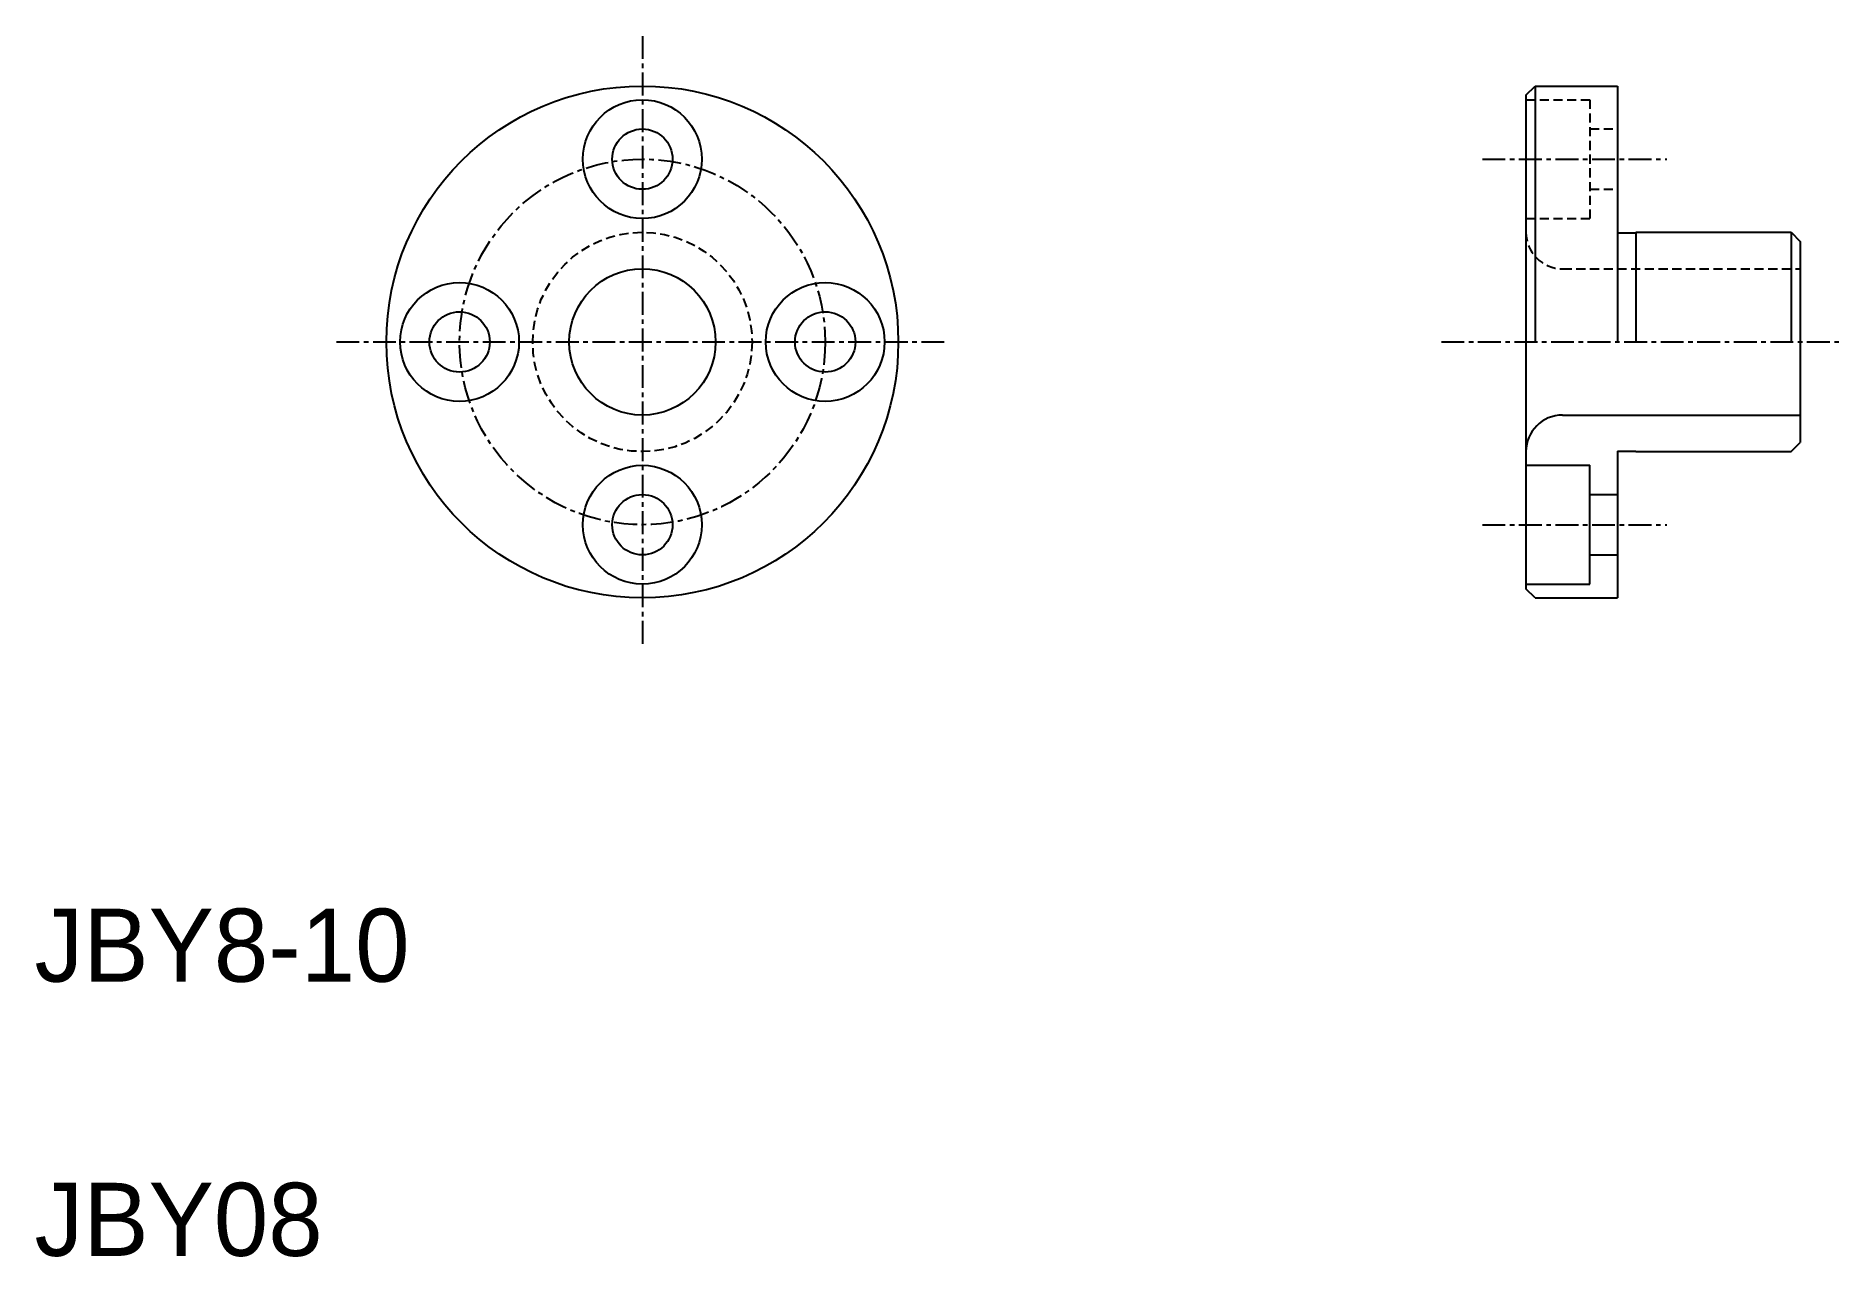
# Model space of a CAD drawing. Extents: x 10.1 to 108.7, y 9.9 to 76.7.
import ezdxf

# ---------------------------------------------------------------- set-up
doc = ezdxf.new("R2010")
doc.units = 0
doc.linetypes.add('CENTER', pattern=[2, 1.25, -0.25, 0.25, -0.25])
doc.linetypes.add('DASHED', pattern=[0.75, 0.5, -0.25])
doc.layers.get('0').update_dxf_attribs({"linetype": 'CONTINUOUS'})
doc.layers.add('CENTER', color=1, linetype='CENTER')

msp = doc.modelspace()

# ---------------------------------------------------------------- linework, layer by layer
at = {"color": 7, "linetype": 'CONTINUOUS'}
for p, q in [((91.583, 73.5), (92.083, 74)), ((92.083, 74), (92.083, 60)), ((92.083, 74), (96.583, 74)), ((93.208, 74), (93.208, 74)), ((94.333, 74), (94.333, 74)), ((96.583, 74), (96.583, 60)), ((91.583, 73.5), (91.583, 46.5)), ((96.583, 65.975), (97.583, 65.975)), ((97.583, 66), (97.583, 60)), ((97.583, 66), (106.083, 66)), ((106.083, 66), (106.083, 60)), ((106.083, 66), (106.583, 65.5)), ((106.583, 65.5), (106.583, 54.5)), ((93.583, 56), (106.583, 56)), ((106.083, 54), (106.583, 54.5)), ((96.583, 54.025), (96.583, 46)), ((96.583, 54.025), (97.583, 54.025)), ((97.583, 54.025), (97.583, 54)), ((97.583, 54), (106.083, 54)), ((91.583, 53.25), (95.083, 53.25)), ((95.083, 46.75), (95.083, 53.25)), ((95.083, 51.65), (96.583, 51.65)), ((95.083, 48.35), (96.583, 48.35)), ((91.583, 46.75), (95.083, 46.75)), ((92.083, 46), (91.583, 46.5)), ((92.083, 46), (96.583, 46))]:
    msp.add_line(p, q, dxfattribs=at)
at = {"color": 3, "linetype": 'DASHED'}
for p, q in [((91.583, 73.25), (95.083, 73.25)), ((95.083, 73.25), (95.083, 66.75)), ((95.083, 71.65), (96.583, 71.65)), ((95.083, 68.35), (96.583, 68.35)), ((91.583, 66.75), (95.083, 66.75)), ((93.583, 64), (106.583, 64))]:
    msp.add_line(p, q, dxfattribs=at)
at = {"color": 7, "linetype": 'CONTINUOUS'}
for centre, radius in [((43.25, 60), 14), ((43.25, 70), 3.25), ((43.25, 70), 1.65), ((33.25, 60), 3.25), ((43.25, 60), 4), ((53.25, 60), 3.25), ((33.25, 60), 1.65), ((53.25, 60), 1.65), ((43.25, 50), 3.25), ((43.25, 50), 1.65)]:
    msp.add_circle(centre, radius, dxfattribs=at)
at = {"color": 3, "linetype": 'DASHED'}
msp.add_circle((43.25, 60), 6, dxfattribs=at)
msp.add_arc((93.583, 66), 2, 180, 270, dxfattribs=at)
at = {"color": 7, "linetype": 'CONTINUOUS'}
msp.add_arc((93.583, 54), 2, 90, 180, dxfattribs=at)
at = {"layer": 'CENTER', "color": 1, "linetype": 'CENTER'}
for p, q in [((43.25, 76.735), (43.25, 43.265)), ((89.198, 70), (99.294, 70)), ((26.515, 60), (59.985, 60)), ((86.954, 60), (108.702, 60)), ((89.198, 50), (99.294, 50))]:
    msp.add_line(p, q, dxfattribs=at)
msp.add_circle((43.25, 60), 10, dxfattribs=at)

# ---------------------------------------------------------------- texts
at = {"color": 7, "linetype": 'CONTINUOUS'}
for s, p in [('JBY8-10', (10, 25)), ('JBY08', (10, 10))]:
    msp.add_text(s, height=4, dxfattribs=at).set_placement(p)

doc.saveas('drawing.dxf')
